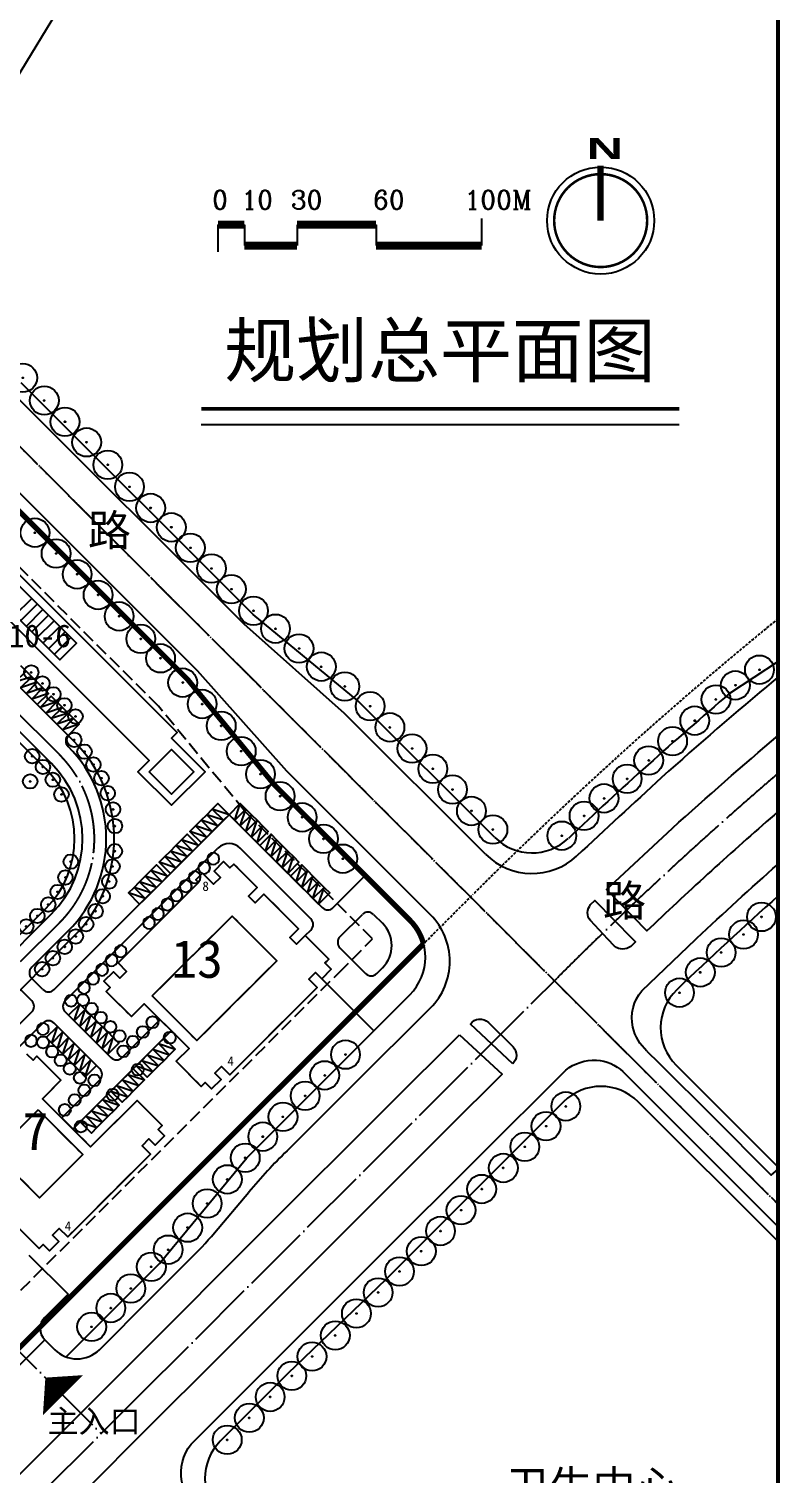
# Model space of a CAD drawing. Extents: x 39009873 to 40242873, y -38938004 to -37205504.
# Drawn here: x 39957899 to 40242873, y -38603123 to -38054466 of the extents above; entities that cross this region are included whole.
import ezdxf
from ezdxf.enums import TextEntityAlignment as Align

# ---------------------------------------------------------------- set-up
doc = ezdxf.new("R2010")
doc.units = 0
doc.header["$LTSCALE"] = 1000
doc.header["$MEASUREMENT"] = 0
for name, pattern in [('CENT', [15, 13, -1, 0, -1]), ('CENTERX2', [4, 2.5, -0.5, 0.5, -0.5]), ('DASH', [0.35, 0.25, -0.1]), ('DASHEDX2', [1.5, 1, -0.5])]:
    doc.linetypes.add(name, pattern=pattern)
doc.layers.get('0').update_dxf_attribs({"linetype": 'CONTINUOUS'})
for name, color, linetype in [('00exit', 3, 'CONTINUOUS'), ('1-CEG', 220, 'CONTINUOUS'), ('A-FACE', 4, 'CONTINUOUS'), ('LH', 104, 'CONTINUOUS'), ('PUB_TEXT', 4, 'CONTINUOUS'), ('PUB_TITLE', 7, 'CONTINUOUS'), ('river', 190, 'CONTINUOUS'), ('ROAD-CENTERLINE', 4, 'CENTERX2'), ('ROAD-GREENLINE', 3, 'DASHEDX2'), ('TEXT', 7, 'CONTINUOUS'), ('TK', 7, 'CONTINUOUS'), ('TREE1', 62, 'CONTINUOUS'), ('人行道', 251, 'CONTINUOUS'), ('停车', 165, 'CONTINUOUS'), ('建筑屋顶', 2, 'CONTINUOUS'), ('建筑轮廓', 254, 'CONTINUOUS'), ('范围', 7, 'CONTINUOUS'), ('道路中心线', 1, 'CENT')]:
    doc.layers.add(name, color=color, linetype=linetype)
doc.styles.add('-黑体', font='SIMHEI.TTF')
doc.styles.add('HRHZ', font='SIMHEI.TTF')
doc.styles.add('ROMANTIC', font='romanc.shx', dxfattribs={"width": 0.8, "height": 20})
doc.styles.add('大数字', font='ariblk.TTF')

# ---------------------------------------------------------------- blocks, each defined once
blk = doc.blocks.new('A$C50150841')
at = {"layer": 'TEXT', "color": 255}
for p, q in [((102.22, 12.77), (102.22, 2.43)), ((2.22, 10.35), (12.22, 10.35)), ((2.22, 10.35), (2.22, 0)), ((12.22, 10.35), (12.22, 2.43)), ((32.22, 10.35), (32.22, 2.43)), ((32.22, 10.35), (62.22, 10.35)), ((62.22, 10.35), (62.22, 2.43))]:
    blk.add_line(p, q, dxfattribs=at)
at = {"layer": 'TEXT', "color": 255, "const_width": 3}
for points in [[(2.22, 10.35), (12.22, 10.35)], [(32.22, 10.35), (62.22, 10.35)], [(12.22, 2.43), (32.22, 2.43)], [(62.22, 2.43), (102.22, 2.43)]]:
    blk.add_lwpolyline(points, dxfattribs=at)
at = {"layer": 'TEXT', "color": 255, "style": 'ROMANTIC'}
for s, p in [('0', (0, 16.3)), ('10', (11.1, 16.3)), ('30', (29.83, 16.3)), ('60', (61.04, 16.3)), ('100M', (95.73, 16.3))]:
    blk.add_text(s, height=7, dxfattribs=at).set_placement(p)
blk = doc.blocks.new('N')
at = {"layer": 'TK', "const_width": 6}
blk.add_lwpolyline([(0, 52.1), (0, 0)], dxfattribs=at)
at = {"layer": 'TK', "const_width": 2.4}
blk.add_lwpolyline([(-44.1, 0, 1), (44.1, 0, 1)], format="xyb", close=True, dxfattribs=at)
at = {"layer": 'TK'}
blk.add_circle((0, 0), 50.8, dxfattribs=at)
at = {"layer": 'TK', "style": '大数字', "width": 1.5}
blk.add_text('N', height=20, dxfattribs=at).set_placement((-13.3, 58.4))
blk = doc.blocks.new('7')
at = {"layer": 'TREE1', "linetype": 'ByBlock'}
blk.add_circle((0, 0), 3.64, dxfattribs=at)
at = {"layer": 'TREE1', "linetype": 'Continuous', "ltscale": 10}
blk.add_circle((0, 0), 0.121, dxfattribs=at)
blk = doc.blocks.new('sdji')
at = {"linetype": 'Continuous', "ltscale": 10}
for radius in [2750, 184]:
    blk.add_circle((512091, 867961), radius, dxfattribs=at)
blk = doc.blocks.new('sij')
at = {"layer": 'TREE1', "linetype": 'Continuous', "ltscale": 10}
blk.add_circle((327690, 1006813), 2250, dxfattribs=at)

msp = doc.modelspace()

# ---------------------------------------------------------------- linework, layer by layer
at = {"layer": '00exit', "ltscale": 10}
msp.add_lwpolyline([(39970836, -38573194, 21600, 0, 0), (39964139, -38566497, 0, 0, 0)], format="xyseb", dxfattribs=at)
at = {"layer": 'A-FACE'}
for p, q in [((40039568, -38280486), (39951308, -38192226)), ((40021891, -38298164), (39933630, -38209904)), ((39966384, -38333276), (39866975, -38233867)), ((40077657, -38314332), (40039568, -38280486)), ((40055736, -38336252), (40021891, -38298164)), ((40131106, -38367781), (40077657, -38314332)), ((40110260, -38390776), (40055736, -38336252)), ((39781829, -38575106), (39966384, -38390552)), ((39958960, -38410704), (39972748, -38396916)), ((40080973, -38455323), (40110231, -38426160)), ((40055840, -38480411), (40080973, -38455323)), ((40028269, -38511553), (40041353, -38496079)), ((40000000, -38540537), (40018627, -38521919)), ((39988554, -38551977), (40000000, -38540537)), ((39949767, -38566268), (39963909, -38552126)), ((39963909, -38552126), (39967674, -38555890)), ((39984649, -38555887), (39988554, -38551977))]:
    msp.add_line(p, q, dxfattribs=at)
at = {"layer": 'A-FACE', "linetype": 'Continuous', "ltscale": 10}
for p, q in [((39954717, -38296153), (39965324, -38306759)), ((39965324, -38306759), (39961081, -38311002)), ((39961081, -38311002), (39962142, -38312063)), ((39962142, -38312063), (39966384, -38307820)), ((39966384, -38307820), (39976991, -38318427)), ((39976991, -38318427), (39972748, -38322669))]:
    msp.add_line(p, q, dxfattribs=at)
at = {"layer": 'A-FACE', "linetype": 'Continuous'}
for p, q in [((39957899, -38519952), (39972748, -38534801)), ((39972748, -38534801), (39963909, -38543640))]:
    msp.add_line(p, q, dxfattribs=at)
at = {"layer": 'A-FACE', "flags": 128}
for points in [[(40242123, -38351609, 0.0114285), (40194970, -38394416), (40192357, -38396936), (40176963, -38381244), (40178360, -38379920), (40202053, -38357893, -0.0077747), (40242123, -38322713)], [(40210935, -38400000), (40211321, -38399629, -0.0077796), (40242123, -38371549, -0.0077796)], [(40177484, -38400000), (40170913, -38393013, -0.3577828), (40171013, -38386889), (40172609, -38385374), (40186958, -38400000)], [(40186958, -38400000), (40188068, -38401073), (40186263, -38402814, -0.3306549), (40180071, -38402750), (40177484, -38400000)], [(40192376, -38442515, -0.1606959), (40187030, -38433453, -0.2384446), (40190481, -38419631)], [(39846576, -38710288, 0.0039574), (39890877, -38665987, -0.0037402), (39904216, -38652906), (39917996, -38639576), (39925425, -38632148), (39988234, -38569334), (40000000, -38557551)], [(40000000, -38588658), (39982123, -38606564), (39945756, -38642924, -0.001347), (39933682, -38655091), (39916840, -38672382, -0.0117024), (39910568, -38678848), (39884233, -38705332), (39862923, -38726565)]]:
    msp.add_lwpolyline(points, format="xyb", dxfattribs=at)
for points in [[(40190481, -38419631), (40210935, -38400000)], [(40000000, -38557551), (40046274, -38511208), (40095008, -38462512), (40121296, -38436332)], [(40121296, -38436332), (40137380, -38451352), (40116731, -38471914), (40087353, -38501269), (40032563, -38556042), (40000000, -38588658)], [(40192376, -38442515), (40196815, -38446968), (40217977, -38468049), (40238487, -38488666), (40239510, -38489577), (40242123, -38487378)]]:
    msp.add_lwpolyline(points, dxfattribs=at)
msp.add_lwpolyline([(40141432, -38447317), (40125365, -38432312, -0.4730179), (40132199, -38431648), (40141553, -38440926, -0.4190356)], format="xyb", close=True, dxfattribs=at)
at = {"layer": 'A-FACE', "linetype": 'Continuous', "flags": 128}
msp.add_lwpolyline([(40049928, -38638430), (40047175, -38641160), (40037283, -38631183), (40019737, -38613584, -0.1597473), (40015971, -38605872, -0.2229313), (40019392, -38591766), (40023133, -38588032), (40044909, -38566309), (40091424, -38519727), (40128340, -38482890), (40161538, -38449732, -0.176256), (40173204, -38445952, -0.1722969), (40183267, -38450312)], format="xyb", dxfattribs=at)
msp.add_lwpolyline([(40183267, -38450312), (40188530, -38455629), (40209546, -38476575), (40242123, -38509225)], dxfattribs=at)
at = {"layer": 'A-FACE'}
for centre, radius, start, end in [((40329991, -38410008), 140362, 128.75651, 129.64529), ((41331377, -39607392), 1701290, 129.884602, 131.776662), ((39937746, -38361914), 49500, 315, 45), ((39937746, -38361914), 40500, 315, 45), ((46732497, -45425651), 9639816, 132.6776412, 132.9378226), ((40148783, -38350103), 25000, 225, 312.93782), ((40092583, -38408454), 25000, 314.90633, 45), ((39961081, -38412825), 3000, 135, 225), ((40189394, -38618423), 192052, 134.05955, 140.42903), ((39923099, -38423401), 137228, 314.11704, 320.03054), ((39968152, -38547883), 6000, 135, 225), ((39976160, -38547405), 12000, 225, 315.02575)]:
    msp.add_arc(centre, radius, start, end, dxfattribs=at)
at = {"layer": 'A-FACE', "linetype": 'Continuous', "ltscale": 10}
msp.add_arc((39974870, -38324791), 3000, 135, 225, dxfattribs=at)
at = {"layer": 'PUB_TITLE', "linetype": 'Continuous', "const_width": 1500}
msp.add_lwpolyline([(39010623, -38937254), (40242123, -38937254), (40242123, -37206254), (39010623, -37206254)], close=True, dxfattribs=at)
msp.add_lwpolyline([(39010623, -38937254), (40242123, -38937254), (40242123, -37206254), (39010623, -37206254)], close=True, dxfattribs=at)
at = {"layer": 'river', "flags": 128}
for points in [[(39897113, -38118113), (39916090, -38085118), (39933040, -38061158, 0.0655866), (39972728, -37985789, 0.0396637), (39991616, -37918694), (40020359, -37796732), (40062227, -37649410), (40097894, -37515001), (40105424, -37487454)], [(39913639, -38138928), (39931734, -38108503), (39991599, -38009897, 0.0701513), (40002616, -37984239), (40062725, -37763176), (40105451, -37600000), (40136992, -37487454)]]:
    msp.add_lwpolyline(points, format="xyb", dxfattribs=at)
at = {"layer": 'ROAD-CENTERLINE'}
msp.add_line((39942469, -38201065), (40242123, -38500718), dxfattribs=at)
at = {"layer": 'ROAD-GREENLINE'}
msp.add_line((39651104, -38858318), (40126449, -38382974), dxfattribs=at)
msp.add_arc((41218929, -39475454), 1545000, 129.215359, 135, dxfattribs=at)
at = {"layer": 'TEXT'}
msp.add_line((40023305, -38204700), (40204642, -38204700), dxfattribs=at)
at = {"layer": 'TEXT', "const_width": 1500}
msp.add_lwpolyline([(40023305, -38198700), (40204642, -38198700)], dxfattribs=at)
at = {"layer": '人行道', "linetype": 'Continuous'}
for p, q in [((39954844, -38188691), (40042931, -38276778)), ((40082607, -38309382), (40042931, -38276778)), ((40242123, -38294678), (40223735, -38306773)), ((40134635, -38361411), (40082607, -38309382))]:
    msp.add_line(p, q, dxfattribs=at)
at = {"layer": '人行道'}
for p, q in [((39930095, -38213439), (40018183, -38301527)), ((39964263, -38335397), (39864873, -38236007)), ((39974870, -38324791), (39948353, -38298274)), ((40050787, -38341202), (40018183, -38301527)), ((40102432, -38392848), (40050787, -38341202)), ((39967445, -38419189), (40033842, -38352792)), ((40033842, -38352792), (40069127, -38388077)), ((39971688, -38423432), (40029600, -38365520)), ((40064884, -38392319), (40038085, -38365520)), ((40073370, -38388077), (40085515, -38375931)), ((39779708, -38572985), (39964263, -38388430)), ((40075915, -38399108), (40084400, -38390622)), ((40088643, -38390622), (40092011, -38393990)), ((39898502, -38475404), (39974870, -38399037)), ((40062763, -38398683), (40064884, -38396562)), ((40075915, -38403350), (40085647, -38413082)), ((40089889, -38413082), (40092011, -38410961)), ((39963202, -38419189), (39958960, -38414947)), ((40068985, -38415088), (40088731, -38434834)), ((39954717, -38419189), (39958960, -38423432)), ((39917594, -38469040), (39958960, -38427675)), ((39971688, -38427675), (39989012, -38444999)), ((39921837, -38473283), (39963202, -38431917)), ((39984769, -38449241), (39967445, -38431917)), ((39993254, -38444999), (40007679, -38430574)), ((39974587, -38472152), (40011922, -38434817)), ((39984416, -38440403), (39983355, -38439342)), ((40242123, -38486576), (40203394, -38447848)), ((39970344, -38467909), (39984769, -38453484)), ((40160769, -38461791), (40093452, -38529107)), ((40242123, -38514861), (40189053, -38461791)), ((40007474, -38523161), (40040542, -38483023)), ((40056287, -38564859), (40030512, -38590633))]:
    msp.add_line(p, q, dxfattribs=at)
for points in [[(40040542, -38483023), (40102432, -38421132)], [(40000000, -38530636), (40007474, -38523161)], [(40056287, -38564859), (40093452, -38529107)]]:
    msp.add_lwpolyline(points, dxfattribs=at)
at = {"layer": '人行道', "flags": 128}
msp.add_lwpolyline([(39971981, -38558654), (40000000, -38530636)], dxfattribs=at)
at = {"layer": '人行道', "linetype": 'Continuous'}
for centre, radius, start, end in [((41218929, -39475454), 1535000, 130.416188, 133.487823), ((40148777, -38347269), 20000, 225, 313.48782)]:
    msp.add_arc(centre, radius, start, end, dxfattribs=at)
at = {"layer": '人行道'}
for centre, radius, start, end in [((39937746, -38361914), 52500, 315, 45), ((39937746, -38361914), 37500, 315, 45), ((40033842, -38369763), 6000, 45, 135), ((41218929, -39475454), 1465000, 131.817636, 133.868462), ((40071248, -38385955), 3000, 225, 315), ((40062763, -38394441), 3000, 315, 45), ((40086522, -38392744), 3000, 45, 135), ((40083525, -38402475), 12000, 315, 45), ((40088290, -38406990), 20000, 315, 45), ((40078036, -38401229), 3000, 135, 225), ((40087768, -38410961), 3000, 225, 315), ((39965324, -38417068), 3000, 225, 315), ((40217537, -38433706), 20000, 133.86846, 225), ((39956838, -38425553), 3000, 315, 45), ((39973809, -38425553), 3000, 135, 225), ((39965324, -38434039), 3000, 45, 135), ((39982648, -38451363), 3000, 315, 45), ((39991133, -38442878), 3000, 225, 315), ((40174911, -38475933), 20000, 45, 135), ((40044654, -38604775), 20000, 135, 224.85794)]:
    msp.add_arc(centre, radius, start, end, dxfattribs=at)
at = {"layer": '停车', "linetype": 'Continuous', "ltscale": 10}
for points in [[(39958960, -38300396), (39956838, -38298274), (39952596, -38302517), (39954717, -38304638), (39958960, -38300396), (39952596, -38302517)], [(39961081, -38302517), (39958960, -38300396), (39954717, -38304638), (39956838, -38306759), (39961081, -38302517), (39954717, -38304638)], [(39963202, -38304638), (39961081, -38302517), (39956838, -38306759), (39958960, -38308881), (39963202, -38304638), (39956838, -38306759)], [(39965324, -38306759), (39963202, -38304638), (39958960, -38308881), (39961081, -38311002), (39965324, -38306759), (39958960, -38308881)], [(39968506, -38309941), (39966384, -38307820), (39962142, -38312063), (39964263, -38314184), (39968506, -38309941), (39962142, -38312063)], [(39970627, -38312063), (39968506, -38309941), (39964263, -38314184), (39966384, -38316305), (39970627, -38312063), (39964263, -38314184)], [(39972748, -38314184), (39970627, -38312063), (39966384, -38316305), (39968506, -38318427), (39972748, -38314184), (39966384, -38316305)], [(39974870, -38316305), (39972748, -38314184), (39968506, -38318427), (39970627, -38320548), (39974870, -38316305), (39968506, -38318427)], [(39976991, -38318427), (39974870, -38316305), (39970627, -38320548), (39972748, -38322669), (39976991, -38318427), (39970627, -38320548)], [(40031721, -38354913), (40029600, -38357035), (40025357, -38352792), (40027478, -38350671), (40031721, -38354913), (40025357, -38352792)], [(40033842, -38352792), (40031721, -38354913), (40027478, -38350671), (40029600, -38348549), (40033842, -38352792), (40027478, -38350671)], [(40035964, -38354913), (40033842, -38352792), (40038085, -38348549), (40040206, -38350671), (40035964, -38354913), (40038085, -38348549)], [(40038085, -38357035), (40035964, -38354913), (40040206, -38350671), (40042328, -38352792), (40038085, -38357035), (40040206, -38350671)], [(40027478, -38359156), (40025357, -38361277), (40021114, -38357035), (40023236, -38354913), (40027478, -38359156), (40021114, -38357035)], [(40029600, -38357035), (40027478, -38359156), (40023236, -38354913), (40025357, -38352792), (40029600, -38357035), (40023236, -38354913)], [(40040206, -38359156), (40038085, -38357035), (40042328, -38352792), (40044449, -38354913), (40040206, -38359156), (40042328, -38352792)], [(40042328, -38361277), (40040206, -38359156), (40044449, -38354913), (40046570, -38357035), (40042328, -38361277), (40044449, -38354913)], [(40022175, -38364459), (40020054, -38366581), (40015811, -38362338), (40017932, -38360217), (40022175, -38364459), (40015811, -38362338)], [(40025357, -38361277), (40023236, -38363399), (40018993, -38359156), (40021114, -38357035), (40025357, -38361277), (40018993, -38359156)], [(40044449, -38363399), (40042328, -38361277), (40046570, -38357035), (40048692, -38359156), (40044449, -38363399), (40046570, -38357035)], [(40047631, -38366581), (40045510, -38364459), (40049752, -38360217), (40051873, -38362338), (40047631, -38366581), (40049752, -38360217)], [(40015811, -38370823), (40013690, -38372945), (40009447, -38368702), (40011568, -38366581), (40015811, -38370823), (40009447, -38368702)], [(40017932, -38368702), (40015811, -38370823), (40011568, -38366581), (40013690, -38364459), (40017932, -38368702), (40011568, -38366581)], [(40020054, -38366581), (40017932, -38368702), (40013690, -38364459), (40015811, -38362338), (40020054, -38366581), (40013690, -38364459)], [(40049752, -38368702), (40047631, -38366581), (40051873, -38362338), (40053995, -38364459), (40049752, -38368702), (40051873, -38362338)], [(40051873, -38370823), (40049752, -38368702), (40053995, -38364459), (40056116, -38366581), (40051873, -38370823), (40053995, -38364459)], [(40053995, -38372945), (40051873, -38370823), (40056116, -38366581), (40058237, -38368702), (40053995, -38372945), (40056116, -38366581)], [(40010508, -38376127), (40008386, -38378248), (40004144, -38374005), (40006265, -38371884), (40010508, -38376127), (40004144, -38374005)], [(40013690, -38372945), (40011568, -38375066), (40007326, -38370823), (40009447, -38368702), (40013690, -38372945), (40007326, -38370823)], [(40056116, -38375066), (40053995, -38372945), (40058237, -38368702), (40060359, -38370823), (40056116, -38375066), (40058237, -38368702)], [(40059298, -38378248), (40057177, -38376127), (40061419, -38371884), (40063541, -38374005), (40059298, -38378248), (40061419, -38371884)], [(40004144, -38382491), (40002022, -38384612), (39997780, -38380369), (39999901, -38378248), (40004144, -38382491), (39997780, -38380369)], [(40006265, -38380369), (40004144, -38382491), (39999901, -38378248), (40002022, -38376127), (40006265, -38380369), (39999901, -38378248)], [(40008386, -38378248), (40006265, -38380369), (40002022, -38376127), (40004144, -38374005), (40008386, -38378248), (40002022, -38376127)], [(40061419, -38380369), (40059298, -38378248), (40063541, -38374005), (40065662, -38376127), (40061419, -38380369), (40063541, -38374005)], [(40063541, -38382491), (40061419, -38380369), (40065662, -38376127), (40067783, -38378248), (40063541, -38382491), (40065662, -38376127)], [(40065662, -38384612), (40063541, -38382491), (40067783, -38378248), (40069905, -38380369), (40065662, -38384612), (40067783, -38378248)], [(40002022, -38384612), (39999901, -38386733), (39995659, -38382491), (39997780, -38380369), (40002022, -38384612), (39995659, -38382491)], [(40067783, -38386733), (40065662, -38384612), (40069905, -38380369), (40072026, -38382491), (40067783, -38386733), (40069905, -38380369)], [(39975046, -38431033), (39972925, -38428912), (39977168, -38424670), (39979289, -38426791), (39975046, -38431033), (39977168, -38424670)], [(39977168, -38433155), (39975046, -38431033), (39979289, -38426791), (39981410, -38428912), (39977168, -38433155), (39979289, -38426791)], [(39966561, -38439519), (39964440, -38437397), (39968682, -38433155), (39970804, -38435276), (39966561, -38439519), (39968682, -38433155)], [(39979289, -38435276), (39977168, -38433155), (39981410, -38428912), (39983532, -38431033), (39979289, -38435276), (39981410, -38428912)], [(39981410, -38437397), (39979289, -38435276), (39983532, -38431033), (39985653, -38433155), (39981410, -38437397), (39983532, -38431033)], [(39983532, -38439519), (39981410, -38437397), (39985653, -38433155), (39987774, -38435276), (39983532, -38439519), (39985653, -38433155)], [(39968682, -38441640), (39966561, -38439519), (39970804, -38435276), (39972925, -38437397), (39968682, -38441640), (39970804, -38435276)], [(39970804, -38443761), (39968682, -38441640), (39972925, -38437397), (39975046, -38439519), (39970804, -38443761), (39972925, -38437397)], [(39985653, -38441640), (39983532, -38439519), (39987774, -38435276), (39989896, -38437397), (39985653, -38441640), (39987774, -38435276)], [(39987774, -38443761), (39985653, -38441640), (39989896, -38437397), (39992017, -38439519), (39987774, -38443761), (39989896, -38437397)], [(40007043, -38439696), (40009164, -38437574), (40013407, -38441817), (40011286, -38443938), (40007043, -38439696), (40013407, -38441817)], [(39972925, -38445883), (39970804, -38443761), (39975046, -38439519), (39977168, -38441640), (39972925, -38445883), (39975046, -38439519)], [(39975046, -38448004), (39972925, -38445883), (39977168, -38441640), (39979289, -38443761), (39975046, -38448004), (39977168, -38441640)], [(39977168, -38450125), (39975046, -38448004), (39979289, -38443761), (39981410, -38445883), (39977168, -38450125), (39979289, -38443761)], [(40000679, -38446060), (40002800, -38443938), (40007043, -38448181), (40004922, -38450302), (40000679, -38446060), (40007043, -38448181)], [(40002800, -38443938), (40004922, -38441817), (40009164, -38446060), (40007043, -38448181), (40002800, -38443938), (40009164, -38446060)], [(40004922, -38441817), (40007043, -38439696), (40011286, -38443938), (40009164, -38446060), (40004922, -38441817), (40011286, -38443938)], [(39979289, -38452247), (39977168, -38450125), (39981410, -38445883), (39983532, -38448004), (39979289, -38452247), (39981410, -38445883)], [(39995376, -38451363), (39997497, -38449241), (40001740, -38453484), (39999618, -38455605), (39995376, -38451363), (40001740, -38453484)], [(39998558, -38448181), (40000679, -38446060), (40004922, -38450302), (40002800, -38452423), (39998558, -38448181), (40004922, -38450302)], [(39991133, -38455605), (39993254, -38453484), (39997497, -38457727), (39995376, -38459848), (39991133, -38455605), (39997497, -38457727)], [(39993254, -38453484), (39995376, -38451363), (39999618, -38455605), (39997497, -38457727), (39993254, -38453484), (39999618, -38455605)], [(39985830, -38460909), (39987951, -38458787), (39992194, -38463030), (39990072, -38465151), (39985830, -38460909), (39992194, -38463030)], [(39989012, -38457727), (39991133, -38455605), (39995376, -38459848), (39993254, -38461969), (39989012, -38457727), (39995376, -38459848)], [(39979466, -38467273), (39981587, -38465151), (39985830, -38469394), (39983708, -38471515), (39979466, -38467273), (39985830, -38469394)], [(39981587, -38465151), (39983708, -38463030), (39987951, -38467273), (39985830, -38469394), (39981587, -38465151), (39987951, -38467273)], [(39983708, -38463030), (39985830, -38460909), (39990072, -38465151), (39987951, -38467273), (39983708, -38463030), (39990072, -38465151)], [(39977344, -38469394), (39979466, -38467273), (39983708, -38471515), (39981587, -38473637), (39977344, -38469394), (39983708, -38471515)]]:
    msp.add_lwpolyline(points, dxfattribs=at)
at = {"layer": '建筑屋顶'}
for p, q in [((39952596, -38277061), (39958960, -38270697)), ((39954717, -38279182), (39961081, -38272818)), ((39956838, -38281304), (39963202, -38274940)), ((39958960, -38283425), (39965324, -38277061)), ((39961081, -38285546), (39967445, -38279182)), ((39963202, -38287668), (39969566, -38281304)), ((39965324, -38289789), (39971688, -38283425)), ((39967445, -38291910), (39973809, -38285546))]:
    msp.add_line(p, q, dxfattribs=at)
at = {"layer": '建筑屋顶', "linetype": 'DASH', "ltscale": 30}
for p, q in [((39959455, -38445989), (39957121, -38443655)), ((39959455, -38445989), (39960940, -38444504)), ((39970061, -38453626), (39960940, -38444504)), ((39970061, -38453626), (39963061, -38460626)), ((39963061, -38460626), (39981304, -38478869)), ((39961364, -38464869), (39944959, -38481273)), ((39961364, -38464869), (39978334, -38481839)), ((39998911, -38461262), (39981304, -38478869)), ((39998911, -38461262), (40008457, -38470808)), ((40008457, -38470808), (40006972, -38472293)), ((40003366, -38475899), (40000820, -38478445)), ((40005770, -38478304), (40003366, -38475899)), ((40009376, -38474697), (40005770, -38478304)), ((40006972, -38472293), (40009376, -38474697)), ((39944959, -38481273), (39961930, -38498244)), ((39978334, -38481839), (39961930, -38498244)), ((40004002, -38481627), (39972607, -38513023)), ((40000820, -38478445), (40004002, -38481627)), ((39961788, -38517477), (39952242, -38507931)), ((39969425, -38509841), (39966879, -38512386)), ((39972607, -38513023), (39969425, -38509841)), ((39969283, -38514790), (39965677, -38518397)), ((39966879, -38512386), (39969283, -38514790)), ((39963273, -38515992), (39961788, -38517477)), ((39965677, -38518397), (39963273, -38515992))]:
    msp.add_line(p, q, dxfattribs=at)
at = {"layer": '建筑屋顶'}
for points in [[(40024721, -38336458), (40011993, -38323730), (40014114, -38321609), (39920776, -38228271), (39918655, -38230392), (39905927, -38217664), (39893199, -38230392), (39905927, -38243120), (39910169, -38238877), (40003507, -38332215), (39999265, -38336458), (40011993, -38349186)], [(39935625, -38260090), (39941989, -38253726), (39975930, -38287668), (39969566, -38294032)], [(40003507, -38336458), (40011993, -38327973), (40020478, -38336458), (40011993, -38344943)]]:
    msp.add_lwpolyline(points, close=True, dxfattribs=at)
at = {"layer": '建筑屋顶', "linetype": 'DASH', "ltscale": 30}
for points in [[(39987244, -38419897), (39996790, -38429442), (40001669, -38424563), (40018639, -38441534), (40013760, -38446413), (40023306, -38455959), (40024791, -38454474), (40027195, -38456878), (40030802, -38453272), (40028398, -38450868), (40030943, -38448322), (40034125, -38451504), (40067218, -38418412), (40064036, -38415230), (40066581, -38412684), (40068985, -38415088), (40072592, -38411482), (40070188, -38409078), (40071672, -38407593), (40062763, -38398683), (40059475, -38401971), (40056929, -38399426), (40060217, -38396138), (40047065, -38382986), (40043777, -38386274), (40041232, -38383728), (40044520, -38380440), (40035610, -38371530), (40034125, -38373015), (40031721, -38370611), (40028115, -38374217), (40030519, -38376622), (40027973, -38379167), (40023731, -38374925), (40021185, -38377470), (40022246, -38378531), (39991699, -38409078), (39994881, -38412260), (39992335, -38414805), (39989931, -38412401), (39986325, -38416007), (39988729, -38418412), (39987244, -38419897)], [(40004639, -38421594), (40021609, -38438564), (40051944, -38408229), (40034974, -38391259), (40004639, -38421594)]]:
    msp.add_lwpolyline(points, dxfattribs=at)
at = {"layer": '建筑轮廓'}
msp.add_lwpolyline([(39893199, -38230392), (39905927, -38217664), (39918655, -38230392), (39920776, -38228271), (40014114, -38321609), (40011993, -38323730), (40024721, -38336458), (40011993, -38349186), (39999265, -38336458), (40003507, -38332215), (39910169, -38238877), (39905927, -38243120)], close=True, dxfattribs=at)
at = {"layer": '建筑轮廓', "ltscale": 10}
msp.add_lwpolyline([(40023731, -38374925), (40027973, -38379167), (40030519, -38376622), (40028115, -38374217), (40031721, -38370611), (40034125, -38373015), (40035610, -38371530), (40044520, -38380440), (40041232, -38383728), (40043777, -38386274), (40047065, -38382986), (40060217, -38396138), (40056929, -38399426), (40059475, -38401971), (40062763, -38398683), (40071672, -38407593), (40070930, -38408335), (40070188, -38409078), (40072592, -38411482), (40068985, -38415088), (40066581, -38412684), (40064036, -38415230), (40067218, -38418412), (40034125, -38451504), (40030943, -38448322), (40028398, -38450868), (40030802, -38453272), (40027195, -38456878), (40024791, -38454474), (40023306, -38455959), (40013760, -38446413), (40018639, -38441534), (40001669, -38424563), (39996790, -38429442), (39987244, -38419897), (39988729, -38418412), (39986325, -38416007), (39989931, -38412401), (39992335, -38414805), (39994881, -38412260), (39991699, -38409078), (40022246, -38378531), (40021185, -38377470)], close=True, dxfattribs=at)
for points in [[(40004639, -38421594), (40034974, -38391259), (40051944, -38408229), (40021609, -38438564), (40004639, -38421594)], [(39957121, -38443655), (39959455, -38445989), (39960940, -38444504), (39970061, -38453626), (39963061, -38460626), (39981304, -38478869), (39998911, -38461262), (40008457, -38470808), (40006972, -38472293), (40009376, -38474697), (40005770, -38478304), (40003366, -38475899), (40000820, -38478445), (40004002, -38481627), (39972607, -38513023), (39969425, -38509841), (39966879, -38512386), (39969283, -38514790), (39965677, -38518397), (39963273, -38515992), (39961788, -38517477), (39952242, -38507931)], [(39961364, -38464869), (39978334, -38481839), (39961930, -38498244), (39944959, -38481273), (39961364, -38464869)]]:
    msp.add_lwpolyline(points, dxfattribs=at)
at = {"layer": '范围', "color": 1, "linetype": 'DASH', "ltscale": 20}
msp.add_line((39949902, -38538307), (40075562, -38412647), dxfattribs=at)
at = {"layer": '范围', "color": 1, "linetype": 'DASH', "ltscale": 50, "const_width": 2000}
msp.add_lwpolyline([(39727275, -37603786), (39309838, -37602478), (39267254, -37697480), (39215453, -37815637), (39203656, -37841696, -0.0375387), (39200633, -37850208, 0.1308835), (39198294, -37865085), (39212418, -38000000), (39219106, -38069414), (39219411, -38084620, -0.195535), (39216767, -38101984), (39156180, -38203680), (39625395, -38659790), (39748451, -38760972), (39960509, -38548914), (40086169, -38423253), (40107609, -38401814, 0.1316525), (40102432, -38392848), (40050787, -38341202), (40018183, -38301527), (39930095, -38213439, -0.2363782)], format="xyb", close=True, dxfattribs=at)
msp.add_lwpolyline([(39727275, -37603786), (39309838, -37602478), (39267254, -37697480), (39215453, -37815637), (39203656, -37841696, -0.0375387), (39200633, -37850208, 0.1308835), (39198294, -37865085), (39212418, -38000000), (39219106, -38069414), (39219411, -38084620, -0.195535), (39216767, -38101984), (39156180, -38203680), (39625395, -38659790), (39748451, -38760972), (39960509, -38548914), (40086169, -38423253), (40107609, -38401814, 0.1316525), (40102432, -38392848), (40050787, -38341202), (40018183, -38301527), (39930095, -38213439, -0.2363782)], format="xyb", close=True, dxfattribs=at)
at = {"layer": '范围', "color": 1, "linetype": 'DASH', "ltscale": 20}
msp.add_lwpolyline([(40075562, -38412647), (40088290, -38399919), (40039663, -38351291), (40007058, -38311616), (39919488, -38224046, -0.2301762), (39710172, -37618732, -0.2363782)], format="xyb", dxfattribs=at)
at = {"layer": '道路中心线', "ltscale": 2}
for p, q in [((39581820, -38184179), (39985352, -38587710)), ((39969566, -38330094), (39837035, -38197563)), ((39942469, -38201065), (40242123, -38500718)), ((39785011, -38578288), (39969566, -38393734)), ((39773062, -38800000), (40000000, -38573062))]:
    msp.add_line(p, q, dxfattribs=at)
for points in [[(40242123, -38337100, 0.0155467), (40173271, -38400000)], [(40173271, -38400000, 0.0035116), (40158269, -38414793)]]:
    msp.add_lwpolyline(points, format="xyb", dxfattribs=at)
msp.add_lwpolyline([(40000000, -38573062), (40158269, -38414793)], dxfattribs=at)
msp.add_arc((39937746, -38361914), 45000, 315, 45, dxfattribs=at)

# ---------------------------------------------------------------- block references
at = {"layer": 'LH', "xscale": 1500.000000000704, "yscale": 1500, "zscale": 1500, "rotation": 90.28739875665879}
for p in [(39955539, -38186939), (39963725, -38195554), (39971584, -38203625), (39979786, -38211394), (39987821, -38219946), (39996032, -38228324), (40004067, -38236353), (39960200, -38245725), (40011928, -38243684), (40019145, -38251466), (39968202, -38253621), (39976204, -38261518), (40027181, -38259320), (40034692, -38267174), (39984136, -38269373), (39992114, -38277468), (40043077, -38275378), (40051462, -38282185), (40000351, -38286036), (40060372, -38289690), (40007852, -38293406), (40068824, -38296592), (40235036, -38297746), (40016229, -38302650), (40077733, -38304097), (40225917, -38303671), (40023605, -38310770), (40087341, -38311603), (40218553, -38309038), (40210496, -38317088), (40030859, -38319066), (40094852, -38319631), (40038455, -38328674), (40103237, -38327660), (40202088, -38324886), (40193033, -38332183), (40045771, -38337377), (40111120, -38335360), (40184854, -38339187), (40118583, -38343232), (40053184, -38345762), (40176091, -38346580), (40061556, -38353775), (40125770, -38351379), (40168520, -38353227), (40069664, -38361964), (40133925, -38358422), (40160053, -38360774), (40077007, -38369505), (40235813, -38391594), (40229012, -38398274), (40220538, -38405085), (40212616, -38412632), (40204695, -38420363), (40078011, -38443860), (40070105, -38451760), (40062701, -38459534), (40161607, -38463510), (40054282, -38467496), (40154076, -38471034), (40046626, -38475019), (40146055, -38478886), (40039975, -38483044), (40137869, -38486901), (40033173, -38491241), (40129683, -38494916), (40025518, -38500395), (40121825, -38502931), (40018113, -38509548), (40114034, -38510842), (40010726, -38517939), (40106766, -38518513), (40004335, -38524421), (40098476, -38526183), (39996552, -38532668), (40090389, -38534160), (39988962, -38540068), (40082146, -38542147), (39981695, -38547218), (40074134, -38550479), (40065305, -38558484), (40057620, -38565836), (40049445, -38573841), (40041505, -38581776), (40033139, -38590136)]:
    msp.add_blockref('7', p, dxfattribs=at)
at = {"layer": 'TEXT'}
for name, p, xscale, yscale, zscale in [('N', (40174805, -38127238), 399.999999910593, 400.0000000223517, 400), ('A$C50150841', (40027406, -38139153), 1000, 1000, 1000)]:
    msp.add_blockref(name, p, dxfattribs=dict(at, xscale=xscale, yscale=yscale, zscale=zscale))
at = {"layer": 'TREE1', "linetype": 'Continuous'}
for name, p, rotation in [('sdji', (40825486, -38813004), 89.85794288858904), ('sdji', (40829707, -38817202), 89.85794288858904), ('sdji', (40833854, -38821311), 89.85794288858904), ('sdji', (40838029, -38825479), 89.85794288858904), ('sdji', (40842255, -38829742), 89.85794288858904), ('sdji', (40841781, -38838628), 89.85794288858904), ('sdji', (40825816, -38844824), 89.85794288858904), ('sdji', (40845668, -38843097), 89.85794288858904), ('sdji', (40829907, -38848915), 89.85794288858904), ('sdji', (40849031, -38847991), 89.85794288858904), ('sdji', (40825055, -38854389), 89.85794288858904), ('sdji', (40833656, -38853755), 89.85794288858904), ('sdji', (40852102, -38853178), 89.85794288858904), ('sdji', (40836928, -38859346), 89.85794288858904), ('sdji', (40854489, -38858865), 89.85794288858904), ('sdji', (40856485, -38865030), 89.85794288858904), ('sdji', (40857222, -38871326), 89.85794288858904), ('sdji', (40857190, -38880880), 89.85794288858904), ('sdji', (40840481, -38884861), 89.85794288858904), ('sdji', (40856269, -38886680), 89.85794288858904), ('sdji', (40838422, -38890857), 89.85794288858904), ('sdji', (40855083, -38892382), 89.85794288858904), ('sdji', (40835469, -38896368), 89.85794288858904), ('sdji', (40852577, -38897997), 89.85794288858904), ('sdji', (40827782, -38905457), 89.85794288858904), ('sdji', (40831937, -38901142), 89.85794288858904), ('sdji', (40849893, -38903673), 89.85794288858904), ('sdji', (40823578, -38909465), 89.85794288858904), ('sdji', (40846284, -38908594), 89.85794288858904), ('sdji', (40838155, -38917218), 89.85794288858904), ('sdji', (40842365, -38913248), 89.85794288858904), ('sdji', (40833689, -38921497), 89.85794288858904), ('sdji', (40829609, -38925665), 89.85794288858904), ('sij', (40299089, -37415804), 180.1420572969065), ('sij', (39653173, -39430798), 0.1420572971157472), ('sij', (39656537, -39434096), 0.1420572971157472), ('sij', (39659998, -39437442), 0.1420572971157472), ('sij', (39663603, -39440936), 0.1420572971157472), ('sij', (39675912, -39442883), 0.1420572971157472), ('sij', (39679585, -39439209), 0.1420572971157472), ('sij', (39638058, -39446876), 0.1420572971157472), ('sij', (39667138, -39444452), 0.1420572971157472), ('sij', (39672170, -39446625), 0.1420572971157472), ('sij', (39686155, -39445037), 0.1420572971157472), ('sij', (39641517, -39450397), 0.1420572971157472), ('sij', (39644735, -39453677), 0.1420572971157472), ('sij', (39668564, -39450230), 0.1420572971157472), ('sij', (39648193, -39456876), 0.1420572971157472), ('sij', (39673977, -39457214), 0.1420572971157472), ('sij', (39652053, -39460315), 0.1420572971157472), ('sij', (39653733, -39465061), 0.1420572971157472), ('sij', (39657543, -39461251), 0.1420572971157472), ('sij', (39650060, -39468735), 0.1420572971157472), ('sij', (39664453, -39466739), 0.1420572971157472), ('sij', (39646318, -39472476), 0.1420572971157472), ('sij', (39652411, -39478780), 0.1420572971157472)]:
    msp.add_blockref(name, p, dxfattribs=dict(at, rotation=rotation))
at = {"layer": 'TREE1', "linetype": 'Continuous', "xscale": -1, "rotation": 269.8579427030936}
for p in [(39020210, -38694683), (39016756, -38698138), (39009780, -38705113), (39013168, -38701725), (39006274, -38708619), (38999232, -38715661), (39002820, -38712074), (38995844, -38719049), (38981625, -38733268), (38985080, -38729814), (38978038, -38736856), (38971195, -38743698), (38974650, -38740244), (38955575, -38759319), (38951058, -38763836)]:
    msp.add_blockref('sij', p, dxfattribs=at)

# ---------------------------------------------------------------- texts
at = {"layer": '1-CEG', "style": '-黑体'}
for s, p in [('8', (40023714, -38381721)), ('4', (40033210, -38448121)), ('4', (39971493, -38510750))]:
    msp.add_text(s, height=3600, dxfattribs=at).set_placement(p)
at = {"layer": 'PUB_TEXT', "color": 2, "style": '-黑体'}
for s, height, p in [('10-6', 8640, (39950301, -38289198)), ('13', 14400, (40011890, -38414715)), ('17', 14400, (39945697, -38480145)), ('主入口', 8640, (39964944, -38587372))]:
    msp.add_text(s, height=height, dxfattribs=at).set_placement(p)
at = {"layer": 'TEXT', "style": 'HRHZ'}
msp.add_text('规划总平面图', height=20000, dxfattribs=at).set_placement((40113839, -38186513), align=Align.CENTER)
for p in [(39980276, -38250815), (40175667, -38391403)]:
    msp.add_text('路', height=12000, dxfattribs=at).set_placement(p)
msp.add_text('卫生中心', height=12000, dxfattribs=at).set_placement((40171680, -38607544), align=Align.MIDDLE)

doc.saveas('drawing.dxf')
